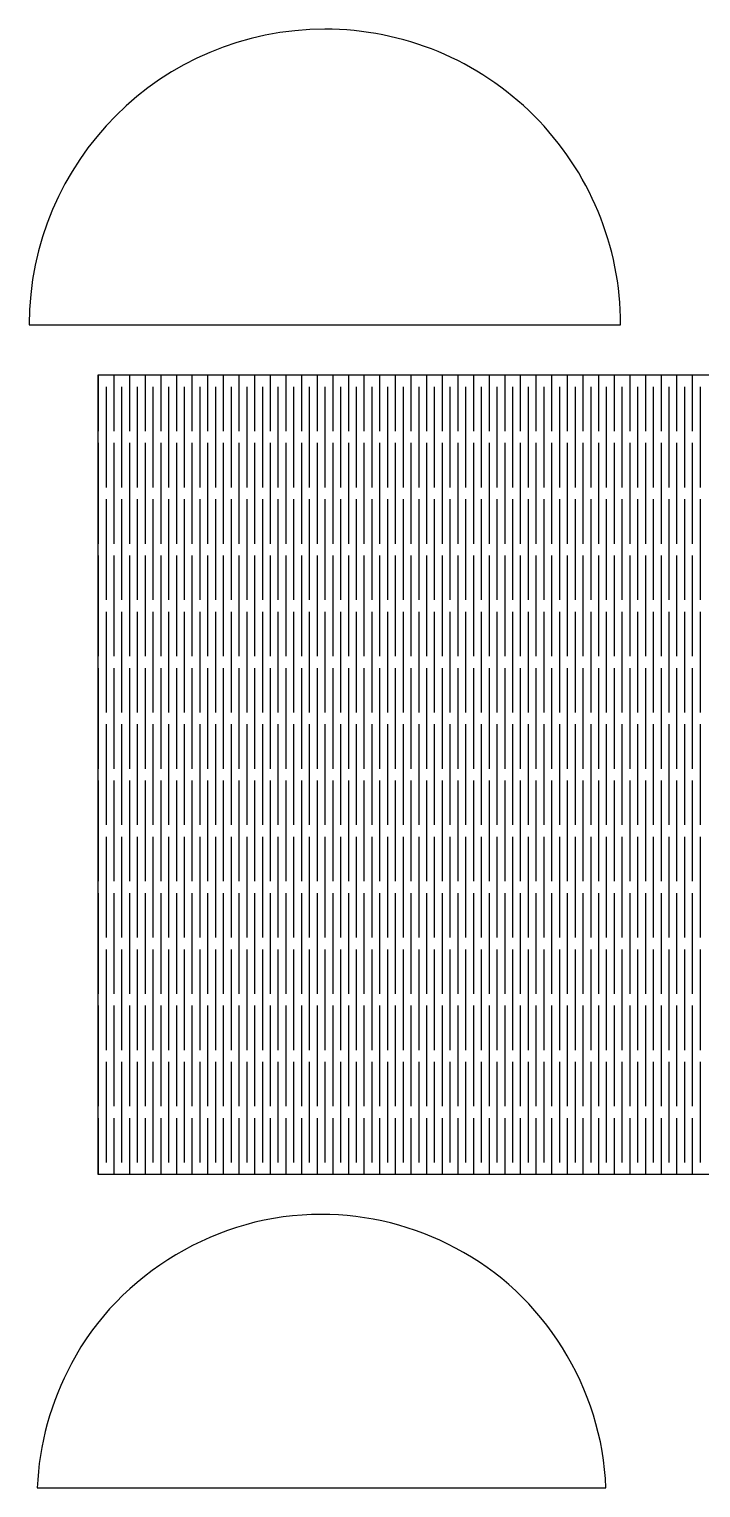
# Model space of a CAD drawing. Extents: x -476 to 26, y -191 to 277.
# Drawn here: x -475.9 to -305.8, y -191.2 to 178.6 of the extents above; entities that cross this region are included whole.
import ezdxf

# ---------------------------------------------------------------- set-up
doc = ezdxf.new("R2010")
doc.units = 0
doc.layers.get('0').update_dxf_attribs({"linetype": 'CONTINUOUS'})

msp = doc.modelspace()

# ---------------------------------------------------------------- linework, layer by layer
at = {"color": 7}
for points in [[(-400.992792, 178.607098), (-400.992989, 178.607098)], [(-458.417337, 90.960071), (-232.706347, 90.960071), (-232.706347, -111.750911), (-458.417337, -111.750911), (-458.417337, 90.960071), (-458.417337, 76.695001)], [(-401.959713, -121.911476), (-401.959713, -121.911476)]]:
    msp.add_lwpolyline(points, close=True, dxfattribs=at)
for points in [[(-454.457496, 90.960071), (-454.457496, 76.695001)], [(-450.497654, 90.960071), (-450.497654, 76.695001)], [(-446.537812, 90.960071), (-446.537812, 76.695001)], [(-442.57797, 90.960071), (-442.57797, 76.695001)], [(-438.618129, 90.960071), (-438.618129, 76.695001)], [(-434.658287, 90.960071), (-434.658287, 76.695001)], [(-430.698445, 90.960071), (-430.698445, 76.695001)], [(-426.738603, 90.960071), (-426.738603, 76.695001)], [(-422.778762, 90.960071), (-422.778762, 76.695001)], [(-418.81892, 90.960071), (-418.81892, 76.695001)], [(-414.859078, 90.960071), (-414.859078, 76.695001)], [(-410.899237, 90.960071), (-410.899237, 76.695001)], [(-406.939395, 90.960071), (-406.939395, 76.695001)], [(-402.979553, 90.960071), (-402.979553, 76.695001)], [(-399.019711, 90.960071), (-399.019711, 76.695001)], [(-395.05987, 90.960071), (-395.05987, 76.695001)], [(-391.100028, 90.960071), (-391.100028, 76.695001)], [(-387.140186, 90.960071), (-387.140186, 76.695001)], [(-383.180344, 90.960071), (-383.180344, 76.695001)], [(-379.220503, 90.960071), (-379.220503, 76.695001)], [(-375.260661, 90.960071), (-375.260661, 76.695001)], [(-371.300819, 90.960071), (-371.300819, 76.695001)], [(-367.340978, 90.960071), (-367.340978, 76.695001)], [(-363.381136, 90.960071), (-363.381136, 76.695001)], [(-359.421294, 90.960071), (-359.421294, 76.695001)], [(-355.461452, 90.960071), (-355.461452, 76.695001)], [(-351.501611, 90.960071), (-351.501611, 76.695001)], [(-347.541769, 90.960071), (-347.541769, 76.695001)], [(-343.581927, 90.960071), (-343.581927, 76.695001)], [(-339.622085, 90.960071), (-339.622085, 76.695001)], [(-335.662244, 90.960071), (-335.662244, 76.695001)], [(-331.702402, 90.960071), (-331.702402, 76.695001)], [(-327.74256, 90.960071), (-327.74256, 76.695001)], [(-323.782719, 90.960071), (-323.782719, 76.695001)], [(-319.822877, 90.960071), (-319.822877, 76.695001)], [(-315.863035, 90.960071), (-315.863035, 76.695001)], [(-311.903193, 90.960071), (-311.903193, 76.695001)], [(-307.943352, 90.960071), (-307.943352, 76.695001)], [(-456.437416, 87.960071), (-456.437416, 62.42993)], [(-452.477575, 87.960071), (-452.477575, 62.42993)], [(-448.517733, 87.960071), (-448.517733, 62.42993)], [(-444.557891, 87.960071), (-444.557891, 62.42993)], [(-440.59805, 87.960071), (-440.59805, 62.42993)], [(-436.638208, 87.960071), (-436.638208, 62.42993)], [(-432.678366, 87.960071), (-432.678366, 62.42993)], [(-428.718524, 87.960071), (-428.718524, 62.42993)], [(-424.758683, 87.960071), (-424.758683, 62.42993)], [(-420.798841, 87.960071), (-420.798841, 62.42993)], [(-416.838999, 87.960071), (-416.838999, 62.42993)], [(-412.879157, 87.960071), (-412.879157, 62.42993)], [(-408.919316, 87.960071), (-408.919316, 62.42993)], [(-404.959474, 87.960071), (-404.959474, 62.42993)], [(-400.999632, 87.960071), (-400.999632, 62.42993)], [(-397.039791, 87.960071), (-397.039791, 62.42993)], [(-393.079949, 87.960071), (-393.079949, 62.42993)], [(-389.120107, 87.960071), (-389.120107, 62.42993)], [(-385.160265, 87.960071), (-385.160265, 62.42993)], [(-381.200424, 87.960071), (-381.200424, 62.42993)], [(-377.240582, 87.960071), (-377.240582, 62.42993)], [(-373.28074, 87.960071), (-373.28074, 62.42993)], [(-369.320898, 87.960071), (-369.320898, 62.42993)], [(-365.361057, 87.960071), (-365.361057, 62.42993)], [(-361.401215, 87.960071), (-361.401215, 62.42993)], [(-357.441373, 87.960071), (-357.441373, 62.42993)], [(-353.481531, 87.960071), (-353.481531, 62.42993)], [(-349.52169, 87.960071), (-349.52169, 62.42993)], [(-345.561848, 87.960071), (-345.561848, 62.42993)], [(-341.602006, 87.960071), (-341.602006, 62.42993)], [(-337.642165, 87.960071), (-337.642165, 62.42993)], [(-333.682323, 87.960071), (-333.682323, 62.42993)], [(-329.722481, 87.960071), (-329.722481, 62.42993)], [(-325.762639, 87.960071), (-325.762639, 62.42993)], [(-321.802798, 87.960071), (-321.802798, 62.42993)], [(-317.842956, 87.960071), (-317.842956, 62.42993)], [(-313.883114, 87.960071), (-313.883114, 62.42993)], [(-309.923272, 87.960071), (-309.923272, 62.42993)], [(-305.963431, 87.960071), (-305.963431, 62.42993)], [(-458.417337, 73.695001), (-458.417337, 48.16486)], [(-454.457496, 73.695001), (-454.457496, 48.16486)], [(-450.497654, 73.695001), (-450.497654, 48.16486)], [(-446.537812, 73.695001), (-446.537812, 48.16486)], [(-442.57797, 73.695001), (-442.57797, 48.16486)], [(-438.618129, 73.695001), (-438.618129, 48.16486)], [(-434.658287, 73.695001), (-434.658287, 48.16486)], [(-430.698445, 73.695001), (-430.698445, 48.16486)], [(-426.738603, 73.695001), (-426.738603, 48.16486)], [(-422.778762, 73.695001), (-422.778762, 48.16486)], [(-418.81892, 73.695001), (-418.81892, 48.16486)], [(-414.859078, 73.695001), (-414.859078, 48.16486)], [(-410.899237, 73.695001), (-410.899237, 48.16486)], [(-406.939395, 73.695001), (-406.939395, 48.16486)], [(-402.979553, 73.695001), (-402.979553, 48.16486)], [(-399.019711, 73.695001), (-399.019711, 48.16486)], [(-395.05987, 73.695001), (-395.05987, 48.16486)], [(-391.100028, 73.695001), (-391.100028, 48.16486)], [(-387.140186, 73.695001), (-387.140186, 48.16486)], [(-383.180344, 73.695001), (-383.180344, 48.16486)], [(-379.220503, 73.695001), (-379.220503, 48.16486)], [(-375.260661, 73.695001), (-375.260661, 48.16486)], [(-371.300819, 73.695001), (-371.300819, 48.16486)], [(-367.340978, 73.695001), (-367.340978, 48.16486)], [(-363.381136, 73.695001), (-363.381136, 48.16486)], [(-359.421294, 73.695001), (-359.421294, 48.16486)], [(-355.461452, 73.695001), (-355.461452, 48.16486)], [(-351.501611, 73.695001), (-351.501611, 48.16486)], [(-347.541769, 73.695001), (-347.541769, 48.16486)], [(-343.581927, 73.695001), (-343.581927, 48.16486)], [(-339.622085, 73.695001), (-339.622085, 48.16486)], [(-335.662244, 73.695001), (-335.662244, 48.16486)], [(-331.702402, 73.695001), (-331.702402, 48.16486)], [(-327.74256, 73.695001), (-327.74256, 48.16486)], [(-323.782719, 73.695001), (-323.782719, 48.16486)], [(-319.822877, 73.695001), (-319.822877, 48.16486)], [(-315.863035, 73.695001), (-315.863035, 48.16486)], [(-311.903193, 73.695001), (-311.903193, 48.16486)], [(-307.943352, 73.695001), (-307.943352, 48.16486)], [(-456.437416, 59.42993), (-456.437416, 33.89979)], [(-452.477575, 59.42993), (-452.477575, 33.89979)], [(-448.517733, 59.42993), (-448.517733, 33.89979)], [(-444.557891, 59.42993), (-444.557891, 33.89979)], [(-440.59805, 59.42993), (-440.59805, 33.89979)], [(-436.638208, 59.42993), (-436.638208, 33.89979)], [(-432.678366, 59.42993), (-432.678366, 33.89979)], [(-428.718524, 59.42993), (-428.718524, 33.89979)], [(-424.758683, 59.42993), (-424.758683, 33.89979)], [(-420.798841, 59.42993), (-420.798841, 33.89979)], [(-416.838999, 59.42993), (-416.838999, 33.89979)], [(-412.879157, 59.42993), (-412.879157, 33.89979)], [(-408.919316, 59.42993), (-408.919316, 33.89979)], [(-404.959474, 59.42993), (-404.959474, 33.89979)], [(-400.999632, 59.42993), (-400.999632, 33.89979)], [(-397.039791, 59.42993), (-397.039791, 33.89979)], [(-393.079949, 59.42993), (-393.079949, 33.89979)], [(-389.120107, 59.42993), (-389.120107, 33.89979)], [(-385.160265, 59.42993), (-385.160265, 33.89979)], [(-381.200424, 59.42993), (-381.200424, 33.89979)], [(-377.240582, 59.42993), (-377.240582, 33.89979)], [(-373.28074, 59.42993), (-373.28074, 33.89979)], [(-369.320898, 59.42993), (-369.320898, 33.89979)], [(-365.361057, 59.42993), (-365.361057, 33.89979)], [(-361.401215, 59.42993), (-361.401215, 33.89979)], [(-357.441373, 59.42993), (-357.441373, 33.89979)], [(-353.481531, 59.42993), (-353.481531, 33.89979)], [(-349.52169, 59.42993), (-349.52169, 33.89979)], [(-345.561848, 59.42993), (-345.561848, 33.89979)], [(-341.602006, 59.42993), (-341.602006, 33.89979)], [(-337.642165, 59.42993), (-337.642165, 33.89979)], [(-333.682323, 59.42993), (-333.682323, 33.89979)], [(-329.722481, 59.42993), (-329.722481, 33.89979)], [(-325.762639, 59.42993), (-325.762639, 33.89979)], [(-321.802798, 59.42993), (-321.802798, 33.89979)], [(-317.842956, 59.42993), (-317.842956, 33.89979)], [(-313.883114, 59.42993), (-313.883114, 33.89979)], [(-309.923272, 59.42993), (-309.923272, 33.89979)], [(-305.963431, 59.42993), (-305.963431, 33.89979)], [(-458.417337, 45.16486), (-458.417337, 19.634719)], [(-454.457496, 45.16486), (-454.457496, 19.634719)], [(-450.497654, 45.16486), (-450.497654, 19.634719)], [(-446.537812, 45.16486), (-446.537812, 19.634719)], [(-442.57797, 45.16486), (-442.57797, 19.634719)], [(-438.618129, 45.16486), (-438.618129, 19.634719)], [(-434.658287, 45.16486), (-434.658287, 19.634719)], [(-430.698445, 45.16486), (-430.698445, 19.634719)], [(-426.738603, 45.16486), (-426.738603, 19.634719)], [(-422.778762, 45.16486), (-422.778762, 19.634719)], [(-418.81892, 45.16486), (-418.81892, 19.634719)], [(-414.859078, 45.16486), (-414.859078, 19.634719)], [(-410.899237, 45.16486), (-410.899237, 19.634719)], [(-406.939395, 45.16486), (-406.939395, 19.634719)], [(-402.979553, 45.16486), (-402.979553, 19.634719)], [(-399.019711, 45.16486), (-399.019711, 19.634719)], [(-395.05987, 45.16486), (-395.05987, 19.634719)], [(-391.100028, 45.16486), (-391.100028, 19.634719)], [(-387.140186, 45.16486), (-387.140186, 19.634719)], [(-383.180344, 45.16486), (-383.180344, 19.634719)], [(-379.220503, 45.16486), (-379.220503, 19.634719)], [(-375.260661, 45.16486), (-375.260661, 19.634719)], [(-371.300819, 45.16486), (-371.300819, 19.634719)], [(-367.340978, 45.16486), (-367.340978, 19.634719)], [(-363.381136, 45.16486), (-363.381136, 19.634719)], [(-359.421294, 45.16486), (-359.421294, 19.634719)], [(-355.461452, 45.16486), (-355.461452, 19.634719)], [(-351.501611, 45.16486), (-351.501611, 19.634719)], [(-347.541769, 45.16486), (-347.541769, 19.634719)], [(-343.581927, 45.16486), (-343.581927, 19.634719)], [(-339.622085, 45.16486), (-339.622085, 19.634719)], [(-335.662244, 45.16486), (-335.662244, 19.634719)], [(-331.702402, 45.16486), (-331.702402, 19.634719)], [(-327.74256, 45.16486), (-327.74256, 19.634719)], [(-323.782719, 45.16486), (-323.782719, 19.634719)], [(-319.822877, 45.16486), (-319.822877, 19.634719)], [(-315.863035, 45.16486), (-315.863035, 19.634719)], [(-311.903193, 45.16486), (-311.903193, 19.634719)], [(-307.943352, 45.16486), (-307.943352, 19.634719)], [(-456.437416, 30.89979), (-456.437416, 5.369649)], [(-452.477575, 30.89979), (-452.477575, 5.369649)], [(-448.517733, 30.89979), (-448.517733, 5.369649)], [(-444.557891, 30.89979), (-444.557891, 5.369649)], [(-440.59805, 30.89979), (-440.59805, 5.369649)], [(-436.638208, 30.89979), (-436.638208, 5.369649)], [(-432.678366, 30.89979), (-432.678366, 5.369649)], [(-428.718524, 30.89979), (-428.718524, 5.369649)], [(-424.758683, 30.89979), (-424.758683, 5.369649)], [(-420.798841, 30.89979), (-420.798841, 5.369649)], [(-416.838999, 30.89979), (-416.838999, 5.369649)], [(-412.879157, 30.89979), (-412.879157, 5.369649)], [(-408.919316, 30.89979), (-408.919316, 5.369649)], [(-404.959474, 30.89979), (-404.959474, 5.369649)], [(-400.999632, 30.89979), (-400.999632, 5.369649)], [(-397.039791, 30.89979), (-397.039791, 5.369649)], [(-393.079949, 30.89979), (-393.079949, 5.369649)], [(-389.120107, 30.89979), (-389.120107, 5.369649)], [(-385.160265, 30.89979), (-385.160265, 5.369649)], [(-381.200424, 30.89979), (-381.200424, 5.369649)], [(-377.240582, 30.89979), (-377.240582, 5.369649)], [(-373.28074, 30.89979), (-373.28074, 5.369649)], [(-369.320898, 30.89979), (-369.320898, 5.369649)], [(-365.361057, 30.89979), (-365.361057, 5.369649)], [(-361.401215, 30.89979), (-361.401215, 5.369649)], [(-357.441373, 30.89979), (-357.441373, 5.369649)], [(-353.481531, 30.89979), (-353.481531, 5.369649)], [(-349.52169, 30.89979), (-349.52169, 5.369649)], [(-345.561848, 30.89979), (-345.561848, 5.369649)], [(-341.602006, 30.89979), (-341.602006, 5.369649)], [(-337.642165, 30.89979), (-337.642165, 5.369649)], [(-333.682323, 30.89979), (-333.682323, 5.369649)], [(-329.722481, 30.89979), (-329.722481, 5.369649)], [(-325.762639, 30.89979), (-325.762639, 5.369649)], [(-321.802798, 30.89979), (-321.802798, 5.369649)], [(-317.842956, 30.89979), (-317.842956, 5.369649)], [(-313.883114, 30.89979), (-313.883114, 5.369649)], [(-309.923272, 30.89979), (-309.923272, 5.369649)], [(-305.963431, 30.89979), (-305.963431, 5.369649)], [(-458.417337, 16.634719), (-458.417337, -8.895421)], [(-454.457496, 16.634719), (-454.457496, -8.895421)], [(-450.497654, 16.634719), (-450.497654, -8.895421)], [(-446.537812, 16.634719), (-446.537812, -8.895421)], [(-442.57797, 16.634719), (-442.57797, -8.895421)], [(-438.618129, 16.634719), (-438.618129, -8.895421)], [(-434.658287, 16.634719), (-434.658287, -8.895421)], [(-430.698445, 16.634719), (-430.698445, -8.895421)], [(-426.738603, 16.634719), (-426.738603, -8.895421)], [(-422.778762, 16.634719), (-422.778762, -8.895421)], [(-418.81892, 16.634719), (-418.81892, -8.895421)], [(-414.859078, 16.634719), (-414.859078, -8.895421)], [(-410.899237, 16.634719), (-410.899237, -8.895421)], [(-406.939395, 16.634719), (-406.939395, -8.895421)], [(-402.979553, 16.634719), (-402.979553, -8.895421)], [(-399.019711, 16.634719), (-399.019711, -8.895421)], [(-395.05987, 16.634719), (-395.05987, -8.895421)], [(-391.100028, 16.634719), (-391.100028, -8.895421)], [(-387.140186, 16.634719), (-387.140186, -8.895421)], [(-383.180344, 16.634719), (-383.180344, -8.895421)], [(-379.220503, 16.634719), (-379.220503, -8.895421)], [(-375.260661, 16.634719), (-375.260661, -8.895421)], [(-371.300819, 16.634719), (-371.300819, -8.895421)], [(-367.340978, 16.634719), (-367.340978, -8.895421)], [(-363.381136, 16.634719), (-363.381136, -8.895421)], [(-359.421294, 16.634719), (-359.421294, -8.895421)], [(-355.461452, 16.634719), (-355.461452, -8.895421)], [(-351.501611, 16.634719), (-351.501611, -8.895421)], [(-347.541769, 16.634719), (-347.541769, -8.895421)], [(-343.581927, 16.634719), (-343.581927, -8.895421)], [(-339.622085, 16.634719), (-339.622085, -8.895421)], [(-335.662244, 16.634719), (-335.662244, -8.895421)], [(-331.702402, 16.634719), (-331.702402, -8.895421)], [(-327.74256, 16.634719), (-327.74256, -8.895421)], [(-323.782719, 16.634719), (-323.782719, -8.895421)], [(-319.822877, 16.634719), (-319.822877, -8.895421)], [(-315.863035, 16.634719), (-315.863035, -8.895421)], [(-311.903193, 16.634719), (-311.903193, -8.895421)], [(-307.943352, 16.634719), (-307.943352, -8.895421)], [(-456.437416, 2.369649), (-456.437416, -23.160492)], [(-452.477575, 2.369649), (-452.477575, -23.160492)], [(-448.517733, 2.369649), (-448.517733, -23.160492)], [(-444.557891, 2.369649), (-444.557891, -23.160492)], [(-440.59805, 2.369649), (-440.59805, -23.160492)], [(-436.638208, 2.369649), (-436.638208, -23.160492)], [(-432.678366, 2.369649), (-432.678366, -23.160492)], [(-428.718524, 2.369649), (-428.718524, -23.160492)], [(-424.758683, 2.369649), (-424.758683, -23.160492)], [(-420.798841, 2.369649), (-420.798841, -23.160492)], [(-416.838999, 2.369649), (-416.838999, -23.160492)], [(-412.879157, 2.369649), (-412.879157, -23.160492)], [(-408.919316, 2.369649), (-408.919316, -23.160492)], [(-404.959474, 2.369649), (-404.959474, -23.160492)], [(-400.999632, 2.369649), (-400.999632, -23.160492)], [(-397.039791, 2.369649), (-397.039791, -23.160492)], [(-393.079949, 2.369649), (-393.079949, -23.160492)], [(-389.120107, 2.369649), (-389.120107, -23.160492)], [(-385.160265, 2.369649), (-385.160265, -23.160492)], [(-381.200424, 2.369649), (-381.200424, -23.160492)], [(-377.240582, 2.369649), (-377.240582, -23.160492)], [(-373.28074, 2.369649), (-373.28074, -23.160492)], [(-369.320898, 2.369649), (-369.320898, -23.160492)], [(-365.361057, 2.369649), (-365.361057, -23.160492)], [(-361.401215, 2.369649), (-361.401215, -23.160492)], [(-357.441373, 2.369649), (-357.441373, -23.160492)], [(-353.481531, 2.369649), (-353.481531, -23.160492)], [(-349.52169, 2.369649), (-349.52169, -23.160492)], [(-345.561848, 2.369649), (-345.561848, -23.160492)], [(-341.602006, 2.369649), (-341.602006, -23.160492)], [(-337.642165, 2.369649), (-337.642165, -23.160492)], [(-333.682323, 2.369649), (-333.682323, -23.160492)], [(-329.722481, 2.369649), (-329.722481, -23.160492)], [(-325.762639, 2.369649), (-325.762639, -23.160492)], [(-321.802798, 2.369649), (-321.802798, -23.160492)], [(-317.842956, 2.369649), (-317.842956, -23.160492)], [(-313.883114, 2.369649), (-313.883114, -23.160492)], [(-309.923272, 2.369649), (-309.923272, -23.160492)], [(-305.963431, 2.369649), (-305.963431, -23.160492)], [(-458.417337, -11.895421), (-458.417337, -37.425562)], [(-454.457496, -11.895421), (-454.457496, -37.425562)], [(-450.497654, -11.895421), (-450.497654, -37.425562)], [(-446.537812, -11.895421), (-446.537812, -37.425562)], [(-442.57797, -11.895421), (-442.57797, -37.425562)], [(-438.618129, -11.895421), (-438.618129, -37.425562)], [(-434.658287, -11.895421), (-434.658287, -37.425562)], [(-430.698445, -11.895421), (-430.698445, -37.425562)], [(-426.738603, -11.895421), (-426.738603, -37.425562)], [(-422.778762, -11.895421), (-422.778762, -37.425562)], [(-418.81892, -11.895421), (-418.81892, -37.425562)], [(-414.859078, -11.895421), (-414.859078, -37.425562)], [(-410.899237, -11.895421), (-410.899237, -37.425562)], [(-406.939395, -11.895421), (-406.939395, -37.425562)], [(-402.979553, -11.895421), (-402.979553, -37.425562)], [(-399.019711, -11.895421), (-399.019711, -37.425562)], [(-395.05987, -11.895421), (-395.05987, -37.425562)], [(-391.100028, -11.895421), (-391.100028, -37.425562)], [(-387.140186, -11.895421), (-387.140186, -37.425562)], [(-383.180344, -11.895421), (-383.180344, -37.425562)], [(-379.220503, -11.895421), (-379.220503, -37.425562)], [(-375.260661, -11.895421), (-375.260661, -37.425562)], [(-371.300819, -11.895421), (-371.300819, -37.425562)], [(-367.340978, -11.895421), (-367.340978, -37.425562)], [(-363.381136, -11.895421), (-363.381136, -37.425562)], [(-359.421294, -11.895421), (-359.421294, -37.425562)], [(-355.461452, -11.895421), (-355.461452, -37.425562)], [(-351.501611, -11.895421), (-351.501611, -37.425562)], [(-347.541769, -11.895421), (-347.541769, -37.425562)], [(-343.581927, -11.895421), (-343.581927, -37.425562)], [(-339.622085, -11.895421), (-339.622085, -37.425562)], [(-335.662244, -11.895421), (-335.662244, -37.425562)], [(-331.702402, -11.895421), (-331.702402, -37.425562)], [(-327.74256, -11.895421), (-327.74256, -37.425562)], [(-323.782719, -11.895421), (-323.782719, -37.425562)], [(-319.822877, -11.895421), (-319.822877, -37.425562)], [(-315.863035, -11.895421), (-315.863035, -37.425562)], [(-311.903193, -11.895421), (-311.903193, -37.425562)], [(-307.943352, -11.895421), (-307.943352, -37.425562)], [(-456.437416, -26.160492), (-456.437416, -51.690632)], [(-452.477575, -26.160492), (-452.477575, -51.690632)], [(-448.517733, -26.160492), (-448.517733, -51.690632)], [(-444.557891, -26.160492), (-444.557891, -51.690632)], [(-440.59805, -26.160492), (-440.59805, -51.690632)], [(-436.638208, -26.160492), (-436.638208, -51.690632)], [(-432.678366, -26.160492), (-432.678366, -51.690632)], [(-428.718524, -26.160492), (-428.718524, -51.690632)], [(-424.758683, -26.160492), (-424.758683, -51.690632)], [(-420.798841, -26.160492), (-420.798841, -51.690632)], [(-416.838999, -26.160492), (-416.838999, -51.690632)], [(-412.879157, -26.160492), (-412.879157, -51.690632)], [(-408.919316, -26.160492), (-408.919316, -51.690632)], [(-404.959474, -26.160492), (-404.959474, -51.690632)], [(-400.999632, -26.160492), (-400.999632, -51.690632)], [(-397.039791, -26.160492), (-397.039791, -51.690632)], [(-393.079949, -26.160492), (-393.079949, -51.690632)], [(-389.120107, -26.160492), (-389.120107, -51.690632)], [(-385.160265, -26.160492), (-385.160265, -51.690632)], [(-381.200424, -26.160492), (-381.200424, -51.690632)], [(-377.240582, -26.160492), (-377.240582, -51.690632)], [(-373.28074, -26.160492), (-373.28074, -51.690632)], [(-369.320898, -26.160492), (-369.320898, -51.690632)], [(-365.361057, -26.160492), (-365.361057, -51.690632)], [(-361.401215, -26.160492), (-361.401215, -51.690632)], [(-357.441373, -26.160492), (-357.441373, -51.690632)], [(-353.481531, -26.160492), (-353.481531, -51.690632)], [(-349.52169, -26.160492), (-349.52169, -51.690632)], [(-345.561848, -26.160492), (-345.561848, -51.690632)], [(-341.602006, -26.160492), (-341.602006, -51.690632)], [(-337.642165, -26.160492), (-337.642165, -51.690632)], [(-333.682323, -26.160492), (-333.682323, -51.690632)], [(-329.722481, -26.160492), (-329.722481, -51.690632)], [(-325.762639, -26.160492), (-325.762639, -51.690632)], [(-321.802798, -26.160492), (-321.802798, -51.690632)], [(-317.842956, -26.160492), (-317.842956, -51.690632)], [(-313.883114, -26.160492), (-313.883114, -51.690632)], [(-309.923272, -26.160492), (-309.923272, -51.690632)], [(-305.963431, -26.160492), (-305.963431, -51.690632)], [(-458.417337, -40.425562), (-458.417337, -65.955703)], [(-454.457496, -40.425562), (-454.457496, -65.955703)], [(-450.497654, -40.425562), (-450.497654, -65.955703)], [(-446.537812, -40.425562), (-446.537812, -65.955703)], [(-442.57797, -40.425562), (-442.57797, -65.955703)], [(-438.618129, -40.425562), (-438.618129, -65.955703)], [(-434.658287, -40.425562), (-434.658287, -65.955703)], [(-430.698445, -40.425562), (-430.698445, -65.955703)], [(-426.738603, -40.425562), (-426.738603, -65.955703)], [(-422.778762, -40.425562), (-422.778762, -65.955703)], [(-418.81892, -40.425562), (-418.81892, -65.955703)], [(-414.859078, -40.425562), (-414.859078, -65.955703)], [(-410.899237, -40.425562), (-410.899237, -65.955703)], [(-406.939395, -40.425562), (-406.939395, -65.955703)], [(-402.979553, -40.425562), (-402.979553, -65.955703)], [(-399.019711, -40.425562), (-399.019711, -65.955703)], [(-395.05987, -40.425562), (-395.05987, -65.955703)], [(-391.100028, -40.425562), (-391.100028, -65.955703)], [(-387.140186, -40.425562), (-387.140186, -65.955703)], [(-383.180344, -40.425562), (-383.180344, -65.955703)], [(-379.220503, -40.425562), (-379.220503, -65.955703)], [(-375.260661, -40.425562), (-375.260661, -65.955703)], [(-371.300819, -40.425562), (-371.300819, -65.955703)], [(-367.340978, -40.425562), (-367.340978, -65.955703)], [(-363.381136, -40.425562), (-363.381136, -65.955703)], [(-359.421294, -40.425562), (-359.421294, -65.955703)], [(-355.461452, -40.425562), (-355.461452, -65.955703)], [(-351.501611, -40.425562), (-351.501611, -65.955703)], [(-347.541769, -40.425562), (-347.541769, -65.955703)], [(-343.581927, -40.425562), (-343.581927, -65.955703)], [(-339.622085, -40.425562), (-339.622085, -65.955703)], [(-335.662244, -40.425562), (-335.662244, -65.955703)], [(-331.702402, -40.425562), (-331.702402, -65.955703)], [(-327.74256, -40.425562), (-327.74256, -65.955703)], [(-323.782719, -40.425562), (-323.782719, -65.955703)], [(-319.822877, -40.425562), (-319.822877, -65.955703)], [(-315.863035, -40.425562), (-315.863035, -65.955703)], [(-311.903193, -40.425562), (-311.903193, -65.955703)], [(-307.943352, -40.425562), (-307.943352, -65.955703)], [(-456.437416, -54.690632), (-456.437416, -80.220773)], [(-452.477575, -54.690632), (-452.477575, -80.220773)], [(-448.517733, -54.690632), (-448.517733, -80.220773)], [(-444.557891, -54.690632), (-444.557891, -80.220773)], [(-440.59805, -54.690632), (-440.59805, -80.220773)], [(-436.638208, -54.690632), (-436.638208, -80.220773)], [(-432.678366, -54.690632), (-432.678366, -80.220773)], [(-428.718524, -54.690632), (-428.718524, -80.220773)], [(-424.758683, -54.690632), (-424.758683, -80.220773)], [(-420.798841, -54.690632), (-420.798841, -80.220773)], [(-416.838999, -54.690632), (-416.838999, -80.220773)], [(-412.879157, -54.690632), (-412.879157, -80.220773)], [(-408.919316, -54.690632), (-408.919316, -80.220773)], [(-404.959474, -54.690632), (-404.959474, -80.220773)], [(-400.999632, -54.690632), (-400.999632, -80.220773)], [(-397.039791, -54.690632), (-397.039791, -80.220773)], [(-393.079949, -54.690632), (-393.079949, -80.220773)], [(-389.120107, -54.690632), (-389.120107, -80.220773)], [(-385.160265, -54.690632), (-385.160265, -80.220773)], [(-381.200424, -54.690632), (-381.200424, -80.220773)], [(-377.240582, -54.690632), (-377.240582, -80.220773)], [(-373.28074, -54.690632), (-373.28074, -80.220773)], [(-369.320898, -54.690632), (-369.320898, -80.220773)], [(-365.361057, -54.690632), (-365.361057, -80.220773)], [(-361.401215, -54.690632), (-361.401215, -80.220773)], [(-357.441373, -54.690632), (-357.441373, -80.220773)], [(-353.481531, -54.690632), (-353.481531, -80.220773)], [(-349.52169, -54.690632), (-349.52169, -80.220773)], [(-345.561848, -54.690632), (-345.561848, -80.220773)], [(-341.602006, -54.690632), (-341.602006, -80.220773)], [(-337.642165, -54.690632), (-337.642165, -80.220773)], [(-333.682323, -54.690632), (-333.682323, -80.220773)], [(-329.722481, -54.690632), (-329.722481, -80.220773)], [(-325.762639, -54.690632), (-325.762639, -80.220773)], [(-321.802798, -54.690632), (-321.802798, -80.220773)], [(-317.842956, -54.690632), (-317.842956, -80.220773)], [(-313.883114, -54.690632), (-313.883114, -80.220773)], [(-309.923272, -54.690632), (-309.923272, -80.220773)], [(-305.963431, -54.690632), (-305.963431, -80.220773)], [(-458.417337, -68.955703), (-458.417337, -94.485844)], [(-454.457496, -68.955703), (-454.457496, -94.485844)], [(-450.497654, -68.955703), (-450.497654, -94.485844)], [(-446.537812, -68.955703), (-446.537812, -94.485844)], [(-442.57797, -68.955703), (-442.57797, -94.485844)], [(-438.618129, -68.955703), (-438.618129, -94.485844)], [(-434.658287, -68.955703), (-434.658287, -94.485844)], [(-430.698445, -68.955703), (-430.698445, -94.485844)], [(-426.738603, -68.955703), (-426.738603, -94.485844)], [(-422.778762, -68.955703), (-422.778762, -94.485844)], [(-418.81892, -68.955703), (-418.81892, -94.485844)], [(-414.859078, -68.955703), (-414.859078, -94.485844)], [(-410.899237, -68.955703), (-410.899237, -94.485844)], [(-406.939395, -68.955703), (-406.939395, -94.485844)], [(-402.979553, -68.955703), (-402.979553, -94.485844)], [(-399.019711, -68.955703), (-399.019711, -94.485844)], [(-395.05987, -68.955703), (-395.05987, -94.485844)], [(-391.100028, -68.955703), (-391.100028, -94.485844)], [(-387.140186, -68.955703), (-387.140186, -94.485844)], [(-383.180344, -68.955703), (-383.180344, -94.485844)], [(-379.220503, -68.955703), (-379.220503, -94.485844)], [(-375.260661, -68.955703), (-375.260661, -94.485844)], [(-371.300819, -68.955703), (-371.300819, -94.485844)], [(-367.340978, -68.955703), (-367.340978, -94.485844)], [(-363.381136, -68.955703), (-363.381136, -94.485844)], [(-359.421294, -68.955703), (-359.421294, -94.485844)], [(-355.461452, -68.955703), (-355.461452, -94.485844)], [(-351.501611, -68.955703), (-351.501611, -94.485844)], [(-347.541769, -68.955703), (-347.541769, -94.485844)], [(-343.581927, -68.955703), (-343.581927, -94.485844)], [(-339.622085, -68.955703), (-339.622085, -94.485844)], [(-335.662244, -68.955703), (-335.662244, -94.485844)], [(-331.702402, -68.955703), (-331.702402, -94.485844)], [(-327.74256, -68.955703), (-327.74256, -94.485844)], [(-323.782719, -68.955703), (-323.782719, -94.485844)], [(-319.822877, -68.955703), (-319.822877, -94.485844)], [(-315.863035, -68.955703), (-315.863035, -94.485844)], [(-311.903193, -68.955703), (-311.903193, -94.485844)], [(-307.943352, -68.955703), (-307.943352, -94.485844)], [(-456.437416, -83.220773), (-456.437416, -108.750914)], [(-452.477575, -83.220773), (-452.477575, -108.750914)], [(-448.517733, -83.220773), (-448.517733, -108.750914)], [(-444.557891, -83.220773), (-444.557891, -108.750914)], [(-440.59805, -83.220773), (-440.59805, -108.750914)], [(-436.638208, -83.220773), (-436.638208, -108.750914)], [(-432.678366, -83.220773), (-432.678366, -108.750914)], [(-428.718524, -83.220773), (-428.718524, -108.750914)], [(-424.758683, -83.220773), (-424.758683, -108.750914)], [(-420.798841, -83.220773), (-420.798841, -108.750914)], [(-416.838999, -83.220773), (-416.838999, -108.750914)], [(-412.879157, -83.220773), (-412.879157, -108.750914)], [(-408.919316, -83.220773), (-408.919316, -108.750914)], [(-404.959474, -83.220773), (-404.959474, -108.750914)], [(-400.999632, -83.220773), (-400.999632, -108.750914)], [(-397.039791, -83.220773), (-397.039791, -108.750914)], [(-393.079949, -83.220773), (-393.079949, -108.750914)], [(-389.120107, -83.220773), (-389.120107, -108.750914)], [(-385.160265, -83.220773), (-385.160265, -108.750914)], [(-381.200424, -83.220773), (-381.200424, -108.750914)], [(-377.240582, -83.220773), (-377.240582, -108.750914)], [(-373.28074, -83.220773), (-373.28074, -108.750914)], [(-369.320898, -83.220773), (-369.320898, -108.750914)], [(-365.361057, -83.220773), (-365.361057, -108.750914)], [(-361.401215, -83.220773), (-361.401215, -108.750914)], [(-357.441373, -83.220773), (-357.441373, -108.750914)], [(-353.481531, -83.220773), (-353.481531, -108.750914)], [(-349.52169, -83.220773), (-349.52169, -108.750914)], [(-345.561848, -83.220773), (-345.561848, -108.750914)], [(-341.602006, -83.220773), (-341.602006, -108.750914)], [(-337.642165, -83.220773), (-337.642165, -108.750914)], [(-333.682323, -83.220773), (-333.682323, -108.750914)], [(-329.722481, -83.220773), (-329.722481, -108.750914)], [(-325.762639, -83.220773), (-325.762639, -108.750914)], [(-321.802798, -83.220773), (-321.802798, -108.750914)], [(-317.842956, -83.220773), (-317.842956, -108.750914)], [(-313.883114, -83.220773), (-313.883114, -108.750914)], [(-309.923272, -83.220773), (-309.923272, -108.750914)], [(-305.963431, -83.220773), (-305.963431, -108.750914)], [(-458.417337, -97.485844), (-458.417337, -111.750914)], [(-454.457496, -97.485844), (-454.457496, -111.750914)], [(-450.497654, -97.485844), (-450.497654, -111.750914)], [(-446.537812, -97.485844), (-446.537812, -111.750914)], [(-442.57797, -97.485844), (-442.57797, -111.750914)], [(-438.618129, -97.485844), (-438.618129, -111.750914)], [(-434.658287, -97.485844), (-434.658287, -111.750914)], [(-430.698445, -97.485844), (-430.698445, -111.750914)], [(-426.738603, -97.485844), (-426.738603, -111.750914)], [(-422.778762, -97.485844), (-422.778762, -111.750914)], [(-418.81892, -97.485844), (-418.81892, -111.750914)], [(-414.859078, -97.485844), (-414.859078, -111.750914)], [(-410.899237, -97.485844), (-410.899237, -111.750914)], [(-406.939395, -97.485844), (-406.939395, -111.750914)], [(-402.979553, -97.485844), (-402.979553, -111.750914)], [(-399.019711, -97.485844), (-399.019711, -111.750914)], [(-395.05987, -97.485844), (-395.05987, -111.750914)], [(-391.100028, -97.485844), (-391.100028, -111.750914)], [(-387.140186, -97.485844), (-387.140186, -111.750914)], [(-383.180344, -97.485844), (-383.180344, -111.750914)], [(-379.220503, -97.485844), (-379.220503, -111.750914)], [(-375.260661, -97.485844), (-375.260661, -111.750914)], [(-371.300819, -97.485844), (-371.300819, -111.750914)], [(-367.340978, -97.485844), (-367.340978, -111.750914)], [(-363.381136, -97.485844), (-363.381136, -111.750914)], [(-359.421294, -97.485844), (-359.421294, -111.750914)], [(-355.461452, -97.485844), (-355.461452, -111.750914)], [(-351.501611, -97.485844), (-351.501611, -111.750914)], [(-347.541769, -97.485844), (-347.541769, -111.750914)], [(-343.581927, -97.485844), (-343.581927, -111.750914)], [(-339.622085, -97.485844), (-339.622085, -111.750914)], [(-335.662244, -97.485844), (-335.662244, -111.750914)], [(-331.702402, -97.485844), (-331.702402, -111.750914)], [(-327.74256, -97.485844), (-327.74256, -111.750914)], [(-323.782719, -97.485844), (-323.782719, -111.750914)], [(-319.822877, -97.485844), (-319.822877, -111.750914)], [(-315.863035, -97.485844), (-315.863035, -111.750914)], [(-311.903193, -97.485844), (-311.903193, -111.750914)], [(-307.943352, -97.485844), (-307.943352, -111.750914)], [(-456.437416, -111.750914), (-456.437416, -111.750914)], [(-452.477575, -111.750914), (-452.477575, -111.750914)], [(-448.517733, -111.750914), (-448.517733, -111.750914)], [(-444.557891, -111.750914), (-444.557891, -111.750914)], [(-440.59805, -111.750914), (-440.59805, -111.750914)], [(-436.638208, -111.750914), (-436.638208, -111.750914)], [(-432.678366, -111.750914), (-432.678366, -111.750914)], [(-428.718524, -111.750914), (-428.718524, -111.750914)], [(-424.758683, -111.750914), (-424.758683, -111.750914)], [(-420.798841, -111.750914), (-420.798841, -111.750914)], [(-416.838999, -111.750914), (-416.838999, -111.750914)], [(-412.879157, -111.750914), (-412.879157, -111.750914)], [(-408.919316, -111.750914), (-408.919316, -111.750914)], [(-404.959474, -111.750914), (-404.959474, -111.750914)], [(-400.999632, -111.750914), (-400.999632, -111.750914)], [(-397.039791, -111.750914), (-397.039791, -111.750914)], [(-393.079949, -111.750914), (-393.079949, -111.750914)], [(-389.120107, -111.750914), (-389.120107, -111.750914)], [(-385.160265, -111.750914), (-385.160265, -111.750914)], [(-381.200424, -111.750914), (-381.200424, -111.750914)], [(-377.240582, -111.750914), (-377.240582, -111.750914)], [(-373.28074, -111.750914), (-373.28074, -111.750914)], [(-369.320898, -111.750914), (-369.320898, -111.750914)], [(-365.361057, -111.750914), (-365.361057, -111.750914)], [(-361.401215, -111.750914), (-361.401215, -111.750914)], [(-357.441373, -111.750914), (-357.441373, -111.750914)], [(-353.481531, -111.750914), (-353.481531, -111.750914)], [(-349.52169, -111.750914), (-349.52169, -111.750914)], [(-345.561848, -111.750914), (-345.561848, -111.750914)], [(-341.602006, -111.750914), (-341.602006, -111.750914)], [(-337.642165, -111.750914), (-337.642165, -111.750914)], [(-333.682323, -111.750914), (-333.682323, -111.750914)], [(-329.722481, -111.750914), (-329.722481, -111.750914)], [(-325.762639, -111.750914), (-325.762639, -111.750914)], [(-321.802798, -111.750914), (-321.802798, -111.750914)], [(-317.842956, -111.750914), (-317.842956, -111.750914)], [(-313.883114, -111.750914), (-313.883114, -111.750914)], [(-309.923272, -111.750914), (-309.923272, -111.750914)], [(-305.963431, -111.750914), (-305.963431, -111.750914)]]:
    msp.add_lwpolyline(points, dxfattribs=at)
for points in [[(-400.992989, 178.607098), (-442.357075, 178.606999), (-475.88927, 145.074811), (-475.889376, 103.710724)], [(-348.032759, 156.670596), (-362.078661, 170.716396), (-381.128959, 178.607193), (-400.992792, 178.607098)], [(-326.095868, 103.710724), (-326.095919, 123.574557), (-333.986856, 142.624797), (-348.032759, 156.670596)], [(-475.889376, 103.710724), (-475.88827, 103.677467), (-475.887141, 103.64421), (-475.88599, 103.610953)], [(-475.88599, 103.610953), (-475.88599, 103.610953), (-326.100948, 103.610953), (-326.100948, 103.610953)], [(-326.100948, 103.610953), (-326.099232, 103.644209), (-326.097539, 103.677466), (-326.095868, 103.710724)], [(-401.959713, -121.911476), (-427.762642, -121.708896), (-453.176301, -136.789892), (-465.181103, -159.697786)], [(-367.924419, -130.411049), (-378.321711, -124.874132), (-390.163276, -121.849923), (-401.959713, -121.911476)], [(-329.84313, -191.211904), (-330.651725, -166.185933), (-345.605128, -141.958567), (-367.924419, -130.411049)], [(-465.181103, -159.697786), (-470.387313, -169.340218), (-473.406216, -180.21599), (-473.842588, -191.211904)], [(-473.842588, -191.211904), (-425.842769, -191.211904), (-377.842949, -191.211904), (-329.84313, -191.211904)]]:
    msp.add_open_spline(points, degree=3, dxfattribs=at)

doc.saveas('drawing.dxf')
